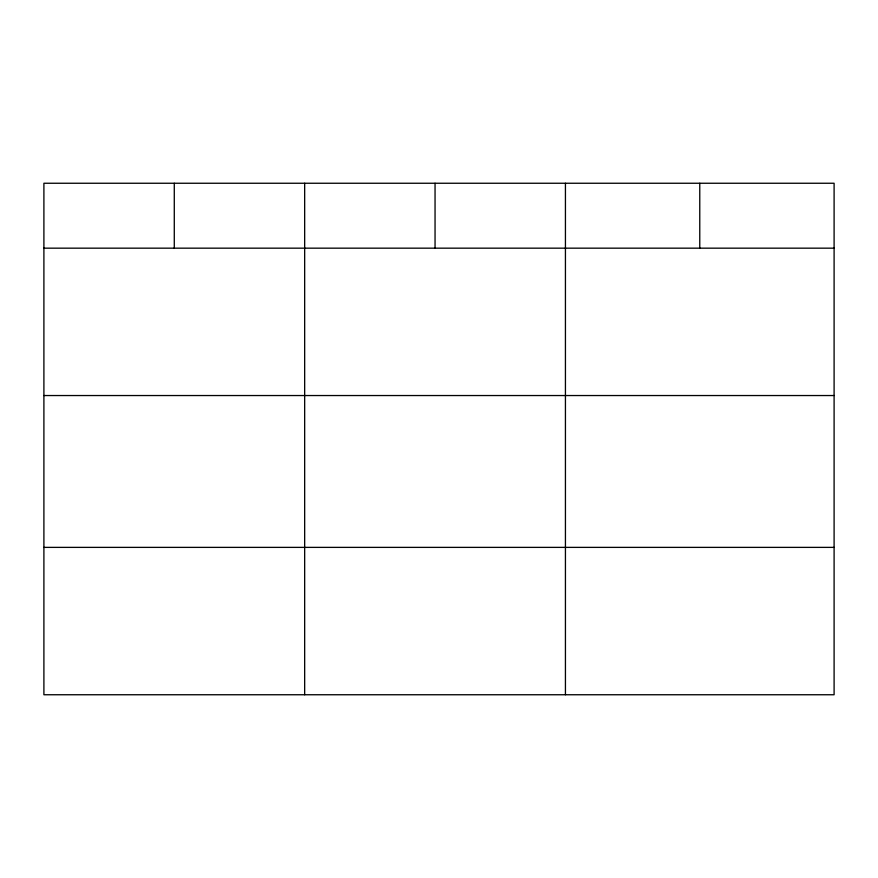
<?xml version="1.0" encoding="UTF-8"?>
<svg xmlns="http://www.w3.org/2000/svg" width="878" height="878" viewBox="0 0 878 878"><rect width="100%" height="100%" fill="white"/><g stroke="black" fill="none" stroke-linecap="round" stroke-linejoin="round"><path stroke-width="1.32" d="M834.1 395.539L834.1 183.25L43.9 183.25L43.9 694.75L834.1 694.75L834.1 395.539L43.9 395.539M43.9 248.167L834.1 248.167M43.9 547.378L834.1 547.378M699.766 183.25L699.766 248.167M565.432 183.25L565.432 694.75M435.049 183.25L435.049 248.167M304.666 183.25L304.666 694.75M174.283 183.25L174.283 248.167"/></g></svg>
